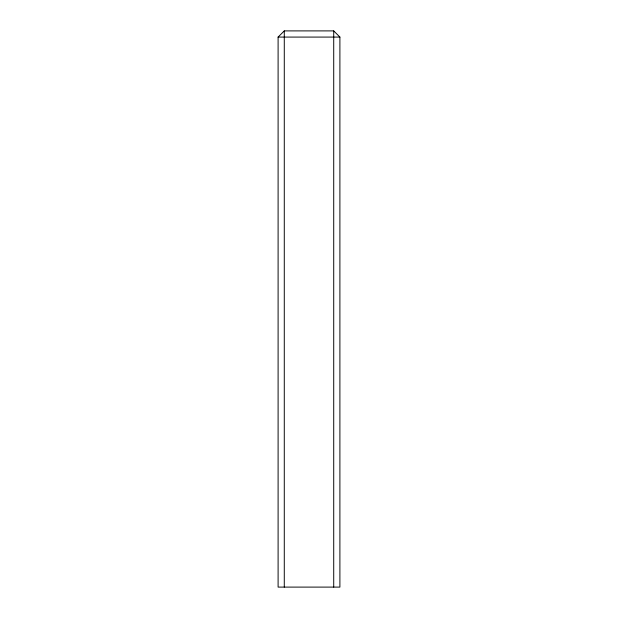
<?xml version="1.0" encoding="UTF-8"?>
<svg xmlns="http://www.w3.org/2000/svg" width="618" height="618" viewBox="0 0 618 618"><rect width="100%" height="100%" fill="white"/><g stroke="black" fill="none" stroke-linecap="round" stroke-linejoin="round"><path stroke-width="0.93" d="M278.1 37.08L284.28 30.9L333.72 30.9L339.9 37.08L339.9 587.1L278.1 587.1L278.1 37.08L339.9 37.08M333.72 30.9L333.72 587.1M284.28 30.9L284.28 587.1"/></g></svg>
